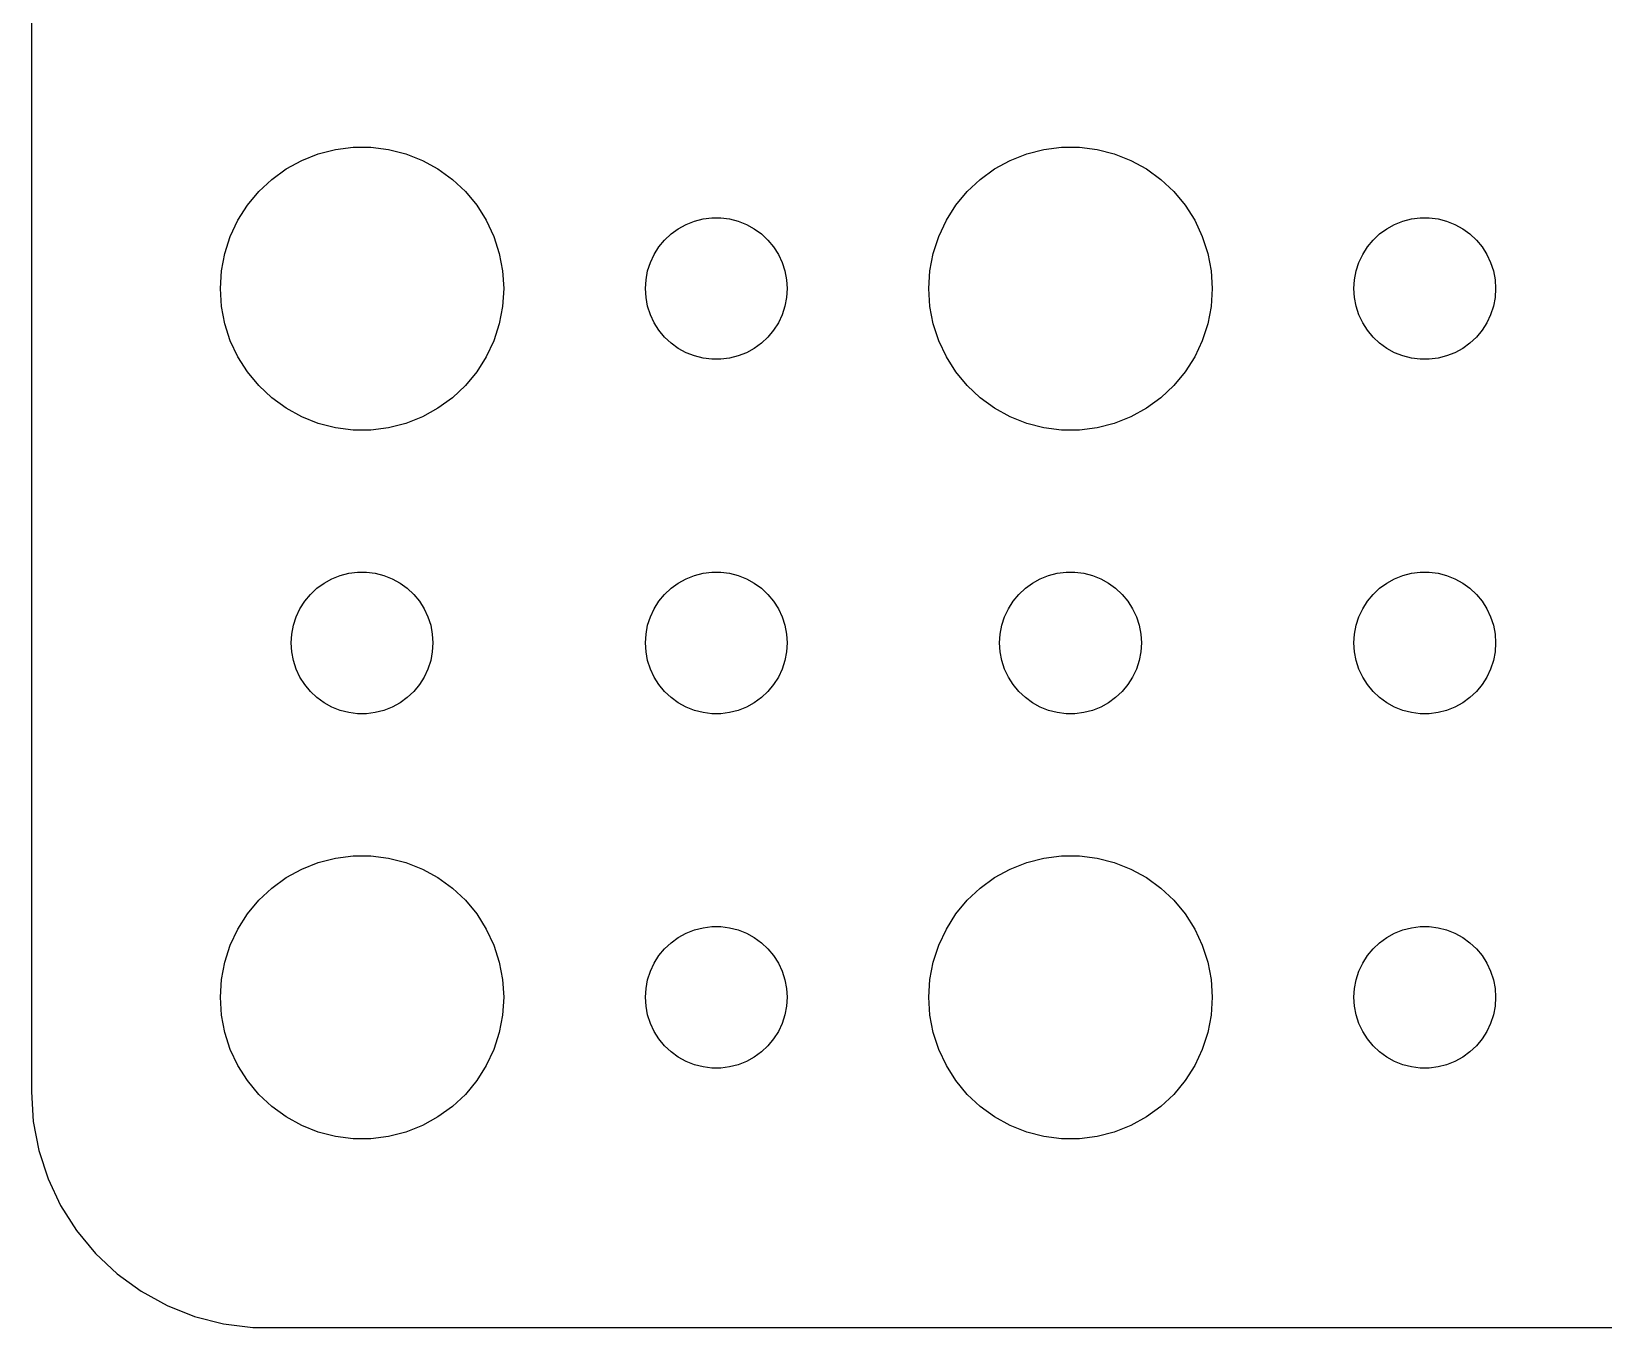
# Model space of a CAD drawing. Header units: metres. Extents: x -142 to 142, y -112 to 112.
# Drawn here: x -142 to -108.71, y -111.99 to -84.56 of the extents above; entities that cross this region are included whole.
import ezdxf

# ---------------------------------------------------------------- set-up
doc = ezdxf.new("R2010")
doc.units = ezdxf.units.M

msp = doc.modelspace()

# ---------------------------------------------------------------- linework, layer by layer
for p, q in [((-142, 107), (-142, -107)), ((-136.277, -87.2855), (-135.927, -87.1468)), ((-135.927, -87.1468), (-135.562, -87.0531)), ((-135.562, -87.0531), (-135.188, -87.0059)), ((-135.188, -87.0059), (-134.812, -87.0059)), ((-134.812, -87.0059), (-134.438, -87.0531)), ((-134.438, -87.0531), (-134.073, -87.1468)), ((-134.073, -87.1468), (-133.723, -87.2855)), ((-121.277, -87.2855), (-120.927, -87.1468)), ((-120.927, -87.1468), (-120.562, -87.0531)), ((-120.562, -87.0531), (-120.188, -87.0059)), ((-120.188, -87.0059), (-119.812, -87.0059)), ((-119.812, -87.0059), (-119.438, -87.0531)), ((-119.438, -87.0531), (-119.073, -87.1468)), ((-119.073, -87.1468), (-118.723, -87.2855)), ((-136.912, -87.6885), (-136.607, -87.467)), ((-136.607, -87.467), (-136.277, -87.2855)), ((-133.723, -87.2855), (-133.393, -87.467)), ((-133.393, -87.467), (-133.088, -87.6885)), ((-121.912, -87.6885), (-121.607, -87.467)), ((-121.607, -87.467), (-121.277, -87.2855)), ((-118.723, -87.2855), (-118.393, -87.467)), ((-118.393, -87.467), (-118.088, -87.6885)), ((-137.187, -87.9464), (-136.912, -87.6885)), ((-133.088, -87.6885), (-132.813, -87.9464)), ((-122.187, -87.9464), (-121.912, -87.6885)), ((-118.088, -87.6885), (-117.813, -87.9464)), ((-137.427, -88.2366), (-137.187, -87.9464)), ((-132.813, -87.9464), (-132.573, -88.2366)), ((-122.427, -88.2366), (-122.187, -87.9464)), ((-117.813, -87.9464), (-117.573, -88.2366)), ((-137.629, -88.5547), (-137.427, -88.2366)), ((-132.573, -88.2366), (-132.371, -88.5547)), ((-127.964, -88.5734), (-127.781, -88.5266)), ((-127.781, -88.5266), (-127.594, -88.503)), ((-127.594, -88.503), (-127.406, -88.503)), ((-127.406, -88.503), (-127.219, -88.5266)), ((-127.219, -88.5266), (-127.036, -88.5734)), ((-122.629, -88.5547), (-122.427, -88.2366)), ((-117.573, -88.2366), (-117.371, -88.5547)), ((-112.964, -88.5734), (-112.781, -88.5266)), ((-112.781, -88.5266), (-112.594, -88.503)), ((-112.594, -88.503), (-112.406, -88.503)), ((-112.406, -88.503), (-112.219, -88.5266)), ((-112.219, -88.5266), (-112.036, -88.5734)), ((-137.789, -88.8956), (-137.629, -88.5547)), ((-132.371, -88.5547), (-132.211, -88.8956)), ((-128.593, -88.9732), (-128.456, -88.8442)), ((-128.456, -88.8442), (-128.304, -88.7335)), ((-128.304, -88.7335), (-128.139, -88.6428)), ((-128.139, -88.6428), (-127.964, -88.5734)), ((-127.036, -88.5734), (-126.861, -88.6428)), ((-126.861, -88.6428), (-126.696, -88.7335)), ((-126.696, -88.7335), (-126.544, -88.8442)), ((-126.544, -88.8442), (-126.407, -88.9732)), ((-122.789, -88.8956), (-122.629, -88.5547)), ((-117.371, -88.5547), (-117.211, -88.8956)), ((-113.593, -88.9732), (-113.456, -88.8442)), ((-113.456, -88.8442), (-113.304, -88.7335)), ((-113.304, -88.7335), (-113.139, -88.6428)), ((-113.139, -88.6428), (-112.964, -88.5734)), ((-112.036, -88.5734), (-111.861, -88.6428)), ((-111.861, -88.6428), (-111.696, -88.7335)), ((-111.696, -88.7335), (-111.544, -88.8442)), ((-111.544, -88.8442), (-111.407, -88.9732)), ((-137.906, -89.2539), (-137.789, -88.8956)), ((-132.211, -88.8956), (-132.094, -89.2539)), ((-128.814, -89.2774), (-128.714, -89.1183)), ((-128.714, -89.1183), (-128.593, -88.9732)), ((-126.407, -88.9732), (-126.286, -89.1183)), ((-126.286, -89.1183), (-126.186, -89.2774)), ((-122.906, -89.2539), (-122.789, -88.8956)), ((-117.211, -88.8956), (-117.094, -89.2539)), ((-113.814, -89.2774), (-113.714, -89.1183)), ((-113.714, -89.1183), (-113.593, -88.9732)), ((-111.407, -88.9732), (-111.286, -89.1183)), ((-111.286, -89.1183), (-111.186, -89.2774)), ((-137.976, -89.624), (-137.906, -89.2539)), ((-132.094, -89.2539), (-132.024, -89.624)), ((-128.953, -89.627), (-128.895, -89.4478)), ((-128.895, -89.4478), (-128.814, -89.2774)), ((-126.186, -89.2774), (-126.105, -89.4478)), ((-126.105, -89.4478), (-126.047, -89.627)), ((-122.976, -89.624), (-122.906, -89.2539)), ((-117.094, -89.2539), (-117.024, -89.624)), ((-113.953, -89.627), (-113.895, -89.4478)), ((-113.895, -89.4478), (-113.814, -89.2774)), ((-111.186, -89.2774), (-111.105, -89.4478)), ((-111.105, -89.4478), (-111.047, -89.627)), ((-138, -90), (-137.976, -89.624)), ((-132.024, -89.624), (-132, -90)), ((-129, -90), (-128.988, -89.812)), ((-128.988, -89.812), (-128.953, -89.627)), ((-126.047, -89.627), (-126.012, -89.812)), ((-126.012, -89.812), (-126, -90)), ((-123, -90), (-122.976, -89.624)), ((-117.024, -89.624), (-117, -90)), ((-114, -90), (-113.988, -89.812)), ((-113.988, -89.812), (-113.953, -89.627)), ((-111.047, -89.627), (-111.012, -89.812)), ((-111.012, -89.812), (-111, -90)), ((-137.976, -90.376), (-138, -90)), ((-132, -90), (-132.024, -90.376)), ((-128.988, -90.188), (-129, -90)), ((-128.953, -90.373), (-128.988, -90.188)), ((-126.012, -90.188), (-126.047, -90.373)), ((-126, -90), (-126.012, -90.188)), ((-122.976, -90.376), (-123, -90)), ((-117, -90), (-117.024, -90.376)), ((-113.988, -90.188), (-114, -90)), ((-113.953, -90.373), (-113.988, -90.188)), ((-111.012, -90.188), (-111.047, -90.373)), ((-111, -90), (-111.012, -90.188)), ((-137.906, -90.7461), (-137.976, -90.376)), ((-132.024, -90.376), (-132.094, -90.7461)), ((-128.895, -90.5522), (-128.953, -90.373)), ((-126.047, -90.373), (-126.105, -90.5522)), ((-122.906, -90.7461), (-122.976, -90.376)), ((-117.024, -90.376), (-117.094, -90.7461)), ((-113.895, -90.5522), (-113.953, -90.373)), ((-111.047, -90.373), (-111.105, -90.5522)), ((-137.789, -91.1044), (-137.906, -90.7461)), ((-132.094, -90.7461), (-132.211, -91.1044)), ((-128.814, -90.7226), (-128.895, -90.5522)), ((-128.714, -90.8817), (-128.814, -90.7226)), ((-126.186, -90.7226), (-126.286, -90.8817)), ((-126.105, -90.5522), (-126.186, -90.7226)), ((-122.789, -91.1044), (-122.906, -90.7461)), ((-117.094, -90.7461), (-117.211, -91.1044)), ((-113.814, -90.7226), (-113.895, -90.5522)), ((-113.714, -90.8817), (-113.814, -90.7226)), ((-111.186, -90.7226), (-111.286, -90.8817)), ((-111.105, -90.5522), (-111.186, -90.7226)), ((-137.629, -91.4453), (-137.789, -91.1044)), ((-132.211, -91.1044), (-132.371, -91.4453)), ((-128.593, -91.0268), (-128.714, -90.8817)), ((-128.456, -91.1558), (-128.593, -91.0268)), ((-128.304, -91.2665), (-128.456, -91.1558)), ((-126.544, -91.1558), (-126.696, -91.2665)), ((-126.407, -91.0268), (-126.544, -91.1558)), ((-126.286, -90.8817), (-126.407, -91.0268)), ((-122.629, -91.4453), (-122.789, -91.1044)), ((-117.211, -91.1044), (-117.371, -91.4453)), ((-113.593, -91.0268), (-113.714, -90.8817)), ((-113.456, -91.1558), (-113.593, -91.0268)), ((-113.304, -91.2665), (-113.456, -91.1558)), ((-111.544, -91.1558), (-111.696, -91.2665)), ((-111.407, -91.0268), (-111.544, -91.1558)), ((-111.286, -90.8817), (-111.407, -91.0268)), ((-137.427, -91.7634), (-137.629, -91.4453)), ((-132.371, -91.4453), (-132.573, -91.7634)), ((-128.139, -91.3572), (-128.304, -91.2665)), ((-127.964, -91.4266), (-128.139, -91.3572)), ((-127.781, -91.4734), (-127.964, -91.4266)), ((-127.594, -91.497), (-127.781, -91.4734)), ((-127.406, -91.497), (-127.594, -91.497)), ((-127.219, -91.4734), (-127.406, -91.497)), ((-127.036, -91.4266), (-127.219, -91.4734)), ((-126.861, -91.3572), (-127.036, -91.4266)), ((-126.696, -91.2665), (-126.861, -91.3572)), ((-122.427, -91.7634), (-122.629, -91.4453)), ((-117.371, -91.4453), (-117.573, -91.7634)), ((-113.139, -91.3572), (-113.304, -91.2665)), ((-112.964, -91.4266), (-113.139, -91.3572)), ((-112.781, -91.4734), (-112.964, -91.4266)), ((-112.594, -91.497), (-112.781, -91.4734)), ((-112.406, -91.497), (-112.594, -91.497)), ((-112.219, -91.4734), (-112.406, -91.497)), ((-112.036, -91.4266), (-112.219, -91.4734)), ((-111.861, -91.3572), (-112.036, -91.4266)), ((-111.696, -91.2665), (-111.861, -91.3572)), ((-137.187, -92.0536), (-137.427, -91.7634)), ((-132.573, -91.7634), (-132.813, -92.0536)), ((-122.187, -92.0536), (-122.427, -91.7634)), ((-117.573, -91.7634), (-117.813, -92.0536)), ((-136.912, -92.3115), (-137.187, -92.0536)), ((-132.813, -92.0536), (-133.088, -92.3115)), ((-121.912, -92.3115), (-122.187, -92.0536)), ((-117.813, -92.0536), (-118.088, -92.3115)), ((-136.607, -92.533), (-136.912, -92.3115)), ((-136.277, -92.7145), (-136.607, -92.533)), ((-133.393, -92.533), (-133.723, -92.7145)), ((-133.088, -92.3115), (-133.393, -92.533)), ((-121.607, -92.533), (-121.912, -92.3115)), ((-121.277, -92.7145), (-121.607, -92.533)), ((-118.393, -92.533), (-118.723, -92.7145)), ((-118.088, -92.3115), (-118.393, -92.533)), ((-135.927, -92.8532), (-136.277, -92.7145)), ((-135.562, -92.9469), (-135.927, -92.8532)), ((-134.073, -92.8532), (-134.438, -92.9469)), ((-133.723, -92.7145), (-134.073, -92.8532)), ((-120.927, -92.8532), (-121.277, -92.7145)), ((-120.562, -92.9469), (-120.927, -92.8532)), ((-119.073, -92.8532), (-119.438, -92.9469)), ((-118.723, -92.7145), (-119.073, -92.8532)), ((-135.188, -92.9941), (-135.562, -92.9469)), ((-134.812, -92.9941), (-135.188, -92.9941)), ((-134.438, -92.9469), (-134.812, -92.9941)), ((-120.188, -92.9941), (-120.562, -92.9469)), ((-119.812, -92.9941), (-120.188, -92.9941)), ((-119.438, -92.9469), (-119.812, -92.9941)), ((-135.804, -96.2335), (-135.639, -96.1428)), ((-135.639, -96.1428), (-135.464, -96.0734)), ((-135.464, -96.0734), (-135.281, -96.0266)), ((-135.281, -96.0266), (-135.094, -96.003)), ((-135.094, -96.003), (-134.906, -96.003)), ((-134.906, -96.003), (-134.719, -96.0266)), ((-134.719, -96.0266), (-134.536, -96.0734)), ((-134.536, -96.0734), (-134.361, -96.1428)), ((-134.361, -96.1428), (-134.196, -96.2335)), ((-128.304, -96.2335), (-128.139, -96.1428)), ((-128.139, -96.1428), (-127.964, -96.0734)), ((-127.964, -96.0734), (-127.781, -96.0266)), ((-127.781, -96.0266), (-127.594, -96.003)), ((-127.594, -96.003), (-127.406, -96.003)), ((-127.406, -96.003), (-127.219, -96.0266)), ((-127.219, -96.0266), (-127.036, -96.0734)), ((-127.036, -96.0734), (-126.861, -96.1428)), ((-126.861, -96.1428), (-126.696, -96.2335)), ((-120.804, -96.2335), (-120.639, -96.1428)), ((-120.639, -96.1428), (-120.464, -96.0734)), ((-120.464, -96.0734), (-120.281, -96.0266)), ((-120.281, -96.0266), (-120.094, -96.003)), ((-120.094, -96.003), (-119.906, -96.003)), ((-119.906, -96.003), (-119.719, -96.0266)), ((-119.719, -96.0266), (-119.536, -96.0734)), ((-119.536, -96.0734), (-119.361, -96.1428)), ((-119.361, -96.1428), (-119.196, -96.2335)), ((-113.304, -96.2335), (-113.139, -96.1428)), ((-113.139, -96.1428), (-112.964, -96.0734)), ((-112.964, -96.0734), (-112.781, -96.0266)), ((-112.781, -96.0266), (-112.594, -96.003)), ((-112.594, -96.003), (-112.406, -96.003)), ((-112.406, -96.003), (-112.219, -96.0266)), ((-112.219, -96.0266), (-112.036, -96.0734)), ((-112.036, -96.0734), (-111.861, -96.1428)), ((-111.861, -96.1428), (-111.696, -96.2335)), ((-136.214, -96.6183), (-136.093, -96.4732)), ((-136.093, -96.4732), (-135.956, -96.3442)), ((-135.956, -96.3442), (-135.804, -96.2335)), ((-134.196, -96.2335), (-134.044, -96.3442)), ((-134.044, -96.3442), (-133.907, -96.4732)), ((-133.907, -96.4732), (-133.786, -96.6183)), ((-128.714, -96.6183), (-128.593, -96.4732)), ((-128.593, -96.4732), (-128.456, -96.3442)), ((-128.456, -96.3442), (-128.304, -96.2335)), ((-126.696, -96.2335), (-126.544, -96.3442)), ((-126.544, -96.3442), (-126.407, -96.4732)), ((-126.407, -96.4732), (-126.286, -96.6183)), ((-121.214, -96.6183), (-121.093, -96.4732)), ((-121.093, -96.4732), (-120.956, -96.3442)), ((-120.956, -96.3442), (-120.804, -96.2335)), ((-119.196, -96.2335), (-119.044, -96.3442)), ((-119.044, -96.3442), (-118.907, -96.4732)), ((-118.907, -96.4732), (-118.786, -96.6183)), ((-113.714, -96.6183), (-113.593, -96.4732)), ((-113.593, -96.4732), (-113.456, -96.3442)), ((-113.456, -96.3442), (-113.304, -96.2335)), ((-111.696, -96.2335), (-111.544, -96.3442)), ((-111.544, -96.3442), (-111.407, -96.4732)), ((-111.407, -96.4732), (-111.286, -96.6183)), ((-136.395, -96.9478), (-136.314, -96.7774)), ((-136.314, -96.7774), (-136.214, -96.6183)), ((-133.786, -96.6183), (-133.686, -96.7774)), ((-133.686, -96.7774), (-133.605, -96.9478)), ((-128.895, -96.9478), (-128.814, -96.7774)), ((-128.814, -96.7774), (-128.714, -96.6183)), ((-126.286, -96.6183), (-126.186, -96.7774)), ((-126.186, -96.7774), (-126.105, -96.9478)), ((-121.395, -96.9478), (-121.314, -96.7774)), ((-121.314, -96.7774), (-121.214, -96.6183)), ((-118.786, -96.6183), (-118.686, -96.7774)), ((-118.686, -96.7774), (-118.605, -96.9478)), ((-113.895, -96.9478), (-113.814, -96.7774)), ((-113.814, -96.7774), (-113.714, -96.6183)), ((-111.286, -96.6183), (-111.186, -96.7774)), ((-111.186, -96.7774), (-111.105, -96.9478)), ((-136.488, -97.312), (-136.453, -97.127)), ((-136.453, -97.127), (-136.395, -96.9478)), ((-133.605, -96.9478), (-133.547, -97.127)), ((-133.547, -97.127), (-133.512, -97.312)), ((-128.988, -97.312), (-128.953, -97.127)), ((-128.953, -97.127), (-128.895, -96.9478)), ((-126.105, -96.9478), (-126.047, -97.127)), ((-126.047, -97.127), (-126.012, -97.312)), ((-121.488, -97.312), (-121.453, -97.127)), ((-121.453, -97.127), (-121.395, -96.9478)), ((-118.605, -96.9478), (-118.547, -97.127)), ((-118.547, -97.127), (-118.512, -97.312)), ((-113.988, -97.312), (-113.953, -97.127)), ((-113.953, -97.127), (-113.895, -96.9478)), ((-111.105, -96.9478), (-111.047, -97.127)), ((-111.047, -97.127), (-111.012, -97.312)), ((-136.5, -97.5), (-136.488, -97.312)), ((-136.488, -97.688), (-136.5, -97.5)), ((-133.512, -97.312), (-133.5, -97.5)), ((-133.5, -97.5), (-133.512, -97.688)), ((-129, -97.5), (-128.988, -97.312)), ((-128.988, -97.688), (-129, -97.5)), ((-126.012, -97.312), (-126, -97.5)), ((-126, -97.5), (-126.012, -97.688)), ((-121.5, -97.5), (-121.488, -97.312)), ((-121.488, -97.688), (-121.5, -97.5)), ((-118.512, -97.312), (-118.5, -97.5)), ((-118.5, -97.5), (-118.512, -97.688)), ((-114, -97.5), (-113.988, -97.312)), ((-113.988, -97.688), (-114, -97.5)), ((-111.012, -97.312), (-111, -97.5)), ((-111, -97.5), (-111.012, -97.688)), ((-136.453, -97.873), (-136.488, -97.688)), ((-133.512, -97.688), (-133.547, -97.873)), ((-128.953, -97.873), (-128.988, -97.688)), ((-126.012, -97.688), (-126.047, -97.873)), ((-121.453, -97.873), (-121.488, -97.688)), ((-118.512, -97.688), (-118.547, -97.873)), ((-113.953, -97.873), (-113.988, -97.688)), ((-111.012, -97.688), (-111.047, -97.873)), ((-136.395, -98.0522), (-136.453, -97.873)), ((-136.314, -98.2226), (-136.395, -98.0522)), ((-133.605, -98.0522), (-133.686, -98.2226)), ((-133.547, -97.873), (-133.605, -98.0522)), ((-128.895, -98.0522), (-128.953, -97.873)), ((-128.814, -98.2226), (-128.895, -98.0522)), ((-126.105, -98.0522), (-126.186, -98.2226)), ((-126.047, -97.873), (-126.105, -98.0522)), ((-121.395, -98.0522), (-121.453, -97.873)), ((-121.314, -98.2226), (-121.395, -98.0522)), ((-118.605, -98.0522), (-118.686, -98.2226)), ((-118.547, -97.873), (-118.605, -98.0522)), ((-113.895, -98.0522), (-113.953, -97.873)), ((-113.814, -98.2226), (-113.895, -98.0522)), ((-111.105, -98.0522), (-111.186, -98.2226)), ((-111.047, -97.873), (-111.105, -98.0522)), ((-136.214, -98.3817), (-136.314, -98.2226)), ((-136.093, -98.5268), (-136.214, -98.3817)), ((-135.956, -98.6558), (-136.093, -98.5268)), ((-133.907, -98.5268), (-134.044, -98.6558)), ((-133.786, -98.3817), (-133.907, -98.5268)), ((-133.686, -98.2226), (-133.786, -98.3817)), ((-128.714, -98.3817), (-128.814, -98.2226)), ((-128.593, -98.5268), (-128.714, -98.3817)), ((-128.456, -98.6558), (-128.593, -98.5268)), ((-126.407, -98.5268), (-126.544, -98.6558)), ((-126.286, -98.3817), (-126.407, -98.5268)), ((-126.186, -98.2226), (-126.286, -98.3817)), ((-121.214, -98.3817), (-121.314, -98.2226)), ((-121.093, -98.5268), (-121.214, -98.3817)), ((-120.956, -98.6558), (-121.093, -98.5268)), ((-118.907, -98.5268), (-119.044, -98.6558)), ((-118.786, -98.3817), (-118.907, -98.5268)), ((-118.686, -98.2226), (-118.786, -98.3817)), ((-113.714, -98.3817), (-113.814, -98.2226)), ((-113.593, -98.5268), (-113.714, -98.3817)), ((-113.456, -98.6558), (-113.593, -98.5268)), ((-111.407, -98.5268), (-111.544, -98.6558)), ((-111.286, -98.3817), (-111.407, -98.5268)), ((-111.186, -98.2226), (-111.286, -98.3817)), ((-135.804, -98.7665), (-135.956, -98.6558)), ((-135.639, -98.8572), (-135.804, -98.7665)), ((-135.464, -98.9266), (-135.639, -98.8572)), ((-134.361, -98.8572), (-134.536, -98.9266)), ((-134.196, -98.7665), (-134.361, -98.8572)), ((-134.044, -98.6558), (-134.196, -98.7665)), ((-128.304, -98.7665), (-128.456, -98.6558)), ((-128.139, -98.8572), (-128.304, -98.7665)), ((-127.964, -98.9266), (-128.139, -98.8572)), ((-126.861, -98.8572), (-127.036, -98.9266)), ((-126.696, -98.7665), (-126.861, -98.8572)), ((-126.544, -98.6558), (-126.696, -98.7665)), ((-120.804, -98.7665), (-120.956, -98.6558)), ((-120.639, -98.8572), (-120.804, -98.7665)), ((-120.464, -98.9266), (-120.639, -98.8572)), ((-119.361, -98.8572), (-119.536, -98.9266)), ((-119.196, -98.7665), (-119.361, -98.8572)), ((-119.044, -98.6558), (-119.196, -98.7665)), ((-113.304, -98.7665), (-113.456, -98.6558)), ((-113.139, -98.8572), (-113.304, -98.7665)), ((-112.964, -98.9266), (-113.139, -98.8572)), ((-111.861, -98.8572), (-112.036, -98.9266)), ((-111.696, -98.7665), (-111.861, -98.8572)), ((-111.544, -98.6558), (-111.696, -98.7665)), ((-135.281, -98.9734), (-135.464, -98.9266)), ((-135.094, -98.997), (-135.281, -98.9734)), ((-134.906, -98.997), (-135.094, -98.997)), ((-134.719, -98.9734), (-134.906, -98.997)), ((-134.536, -98.9266), (-134.719, -98.9734)), ((-127.781, -98.9734), (-127.964, -98.9266)), ((-127.594, -98.997), (-127.781, -98.9734)), ((-127.406, -98.997), (-127.594, -98.997)), ((-127.219, -98.9734), (-127.406, -98.997)), ((-127.036, -98.9266), (-127.219, -98.9734)), ((-120.281, -98.9734), (-120.464, -98.9266)), ((-120.094, -98.997), (-120.281, -98.9734)), ((-119.906, -98.997), (-120.094, -98.997)), ((-119.719, -98.9734), (-119.906, -98.997)), ((-119.536, -98.9266), (-119.719, -98.9734)), ((-112.781, -98.9734), (-112.964, -98.9266)), ((-112.594, -98.997), (-112.781, -98.9734)), ((-112.406, -98.997), (-112.594, -98.997)), ((-112.219, -98.9734), (-112.406, -98.997)), ((-112.036, -98.9266), (-112.219, -98.9734)), ((-136.277, -102.286), (-135.927, -102.147)), ((-135.927, -102.147), (-135.562, -102.053)), ((-135.562, -102.053), (-135.188, -102.006)), ((-135.188, -102.006), (-134.812, -102.006)), ((-134.812, -102.006), (-134.438, -102.053)), ((-134.438, -102.053), (-134.073, -102.147)), ((-134.073, -102.147), (-133.723, -102.286)), ((-121.277, -102.286), (-120.927, -102.147)), ((-120.927, -102.147), (-120.562, -102.053)), ((-120.562, -102.053), (-120.188, -102.006)), ((-120.188, -102.006), (-119.812, -102.006)), ((-119.812, -102.006), (-119.438, -102.053)), ((-119.438, -102.053), (-119.073, -102.147)), ((-119.073, -102.147), (-118.723, -102.286)), ((-136.912, -102.688), (-136.607, -102.467)), ((-136.607, -102.467), (-136.277, -102.286)), ((-133.723, -102.286), (-133.393, -102.467)), ((-133.393, -102.467), (-133.088, -102.688)), ((-121.912, -102.688), (-121.607, -102.467)), ((-121.607, -102.467), (-121.277, -102.286)), ((-118.723, -102.286), (-118.393, -102.467)), ((-118.393, -102.467), (-118.088, -102.688)), ((-137.187, -102.946), (-136.912, -102.688)), ((-133.088, -102.688), (-132.813, -102.946)), ((-122.187, -102.946), (-121.912, -102.688)), ((-118.088, -102.688), (-117.813, -102.946)), ((-137.427, -103.237), (-137.187, -102.946)), ((-132.813, -102.946), (-132.573, -103.237)), ((-122.427, -103.237), (-122.187, -102.946)), ((-117.813, -102.946), (-117.573, -103.237)), ((-137.629, -103.555), (-137.427, -103.237)), ((-132.573, -103.237), (-132.371, -103.555)), ((-127.781, -103.527), (-127.594, -103.503)), ((-127.594, -103.503), (-127.406, -103.503)), ((-127.406, -103.503), (-127.219, -103.527)), ((-122.629, -103.555), (-122.427, -103.237)), ((-117.573, -103.237), (-117.371, -103.555)), ((-112.781, -103.527), (-112.594, -103.503)), ((-112.594, -103.503), (-112.406, -103.503)), ((-112.406, -103.503), (-112.219, -103.527)), ((-137.789, -103.896), (-137.629, -103.555)), ((-132.371, -103.555), (-132.211, -103.896)), ((-128.593, -103.973), (-128.456, -103.844)), ((-128.456, -103.844), (-128.304, -103.734)), ((-128.304, -103.734), (-128.139, -103.643)), ((-128.139, -103.643), (-127.964, -103.573)), ((-127.964, -103.573), (-127.781, -103.527)), ((-127.219, -103.527), (-127.036, -103.573)), ((-127.036, -103.573), (-126.861, -103.643)), ((-126.861, -103.643), (-126.696, -103.734)), ((-126.696, -103.734), (-126.544, -103.844)), ((-126.544, -103.844), (-126.407, -103.973)), ((-122.789, -103.896), (-122.629, -103.555)), ((-117.371, -103.555), (-117.211, -103.896)), ((-113.593, -103.973), (-113.456, -103.844)), ((-113.456, -103.844), (-113.304, -103.734)), ((-113.304, -103.734), (-113.139, -103.643)), ((-113.139, -103.643), (-112.964, -103.573)), ((-112.964, -103.573), (-112.781, -103.527)), ((-112.219, -103.527), (-112.036, -103.573)), ((-112.036, -103.573), (-111.861, -103.643)), ((-111.861, -103.643), (-111.696, -103.734)), ((-111.696, -103.734), (-111.544, -103.844)), ((-111.544, -103.844), (-111.407, -103.973)), ((-137.906, -104.254), (-137.789, -103.896)), ((-132.211, -103.896), (-132.094, -104.254)), ((-128.814, -104.277), (-128.714, -104.118)), ((-128.714, -104.118), (-128.593, -103.973)), ((-126.407, -103.973), (-126.286, -104.118)), ((-126.286, -104.118), (-126.186, -104.277)), ((-122.906, -104.254), (-122.789, -103.896)), ((-117.211, -103.896), (-117.094, -104.254)), ((-113.814, -104.277), (-113.714, -104.118)), ((-113.714, -104.118), (-113.593, -103.973)), ((-111.407, -103.973), (-111.286, -104.118)), ((-111.286, -104.118), (-111.186, -104.277)), ((-137.976, -104.624), (-137.906, -104.254)), ((-132.094, -104.254), (-132.024, -104.624)), ((-128.953, -104.627), (-128.895, -104.448)), ((-128.895, -104.448), (-128.814, -104.277)), ((-126.186, -104.277), (-126.105, -104.448)), ((-126.105, -104.448), (-126.047, -104.627)), ((-122.976, -104.624), (-122.906, -104.254)), ((-117.094, -104.254), (-117.024, -104.624)), ((-113.953, -104.627), (-113.895, -104.448)), ((-113.895, -104.448), (-113.814, -104.277)), ((-111.186, -104.277), (-111.105, -104.448)), ((-111.105, -104.448), (-111.047, -104.627)), ((-138, -105), (-137.976, -104.624)), ((-132.024, -104.624), (-132, -105)), ((-129, -105), (-128.988, -104.812)), ((-128.988, -104.812), (-128.953, -104.627)), ((-126.047, -104.627), (-126.012, -104.812)), ((-126.012, -104.812), (-126, -105)), ((-123, -105), (-122.976, -104.624)), ((-117.024, -104.624), (-117, -105)), ((-114, -105), (-113.988, -104.812)), ((-113.988, -104.812), (-113.953, -104.627)), ((-111.047, -104.627), (-111.012, -104.812)), ((-111.012, -104.812), (-111, -105)), ((-137.976, -105.376), (-138, -105)), ((-132, -105), (-132.024, -105.376)), ((-128.988, -105.188), (-129, -105)), ((-126, -105), (-126.012, -105.188)), ((-122.976, -105.376), (-123, -105)), ((-117, -105), (-117.024, -105.376)), ((-113.988, -105.188), (-114, -105)), ((-111, -105), (-111.012, -105.188)), ((-137.906, -105.746), (-137.976, -105.376)), ((-132.024, -105.376), (-132.094, -105.746)), ((-128.953, -105.373), (-128.988, -105.188)), ((-128.895, -105.552), (-128.953, -105.373)), ((-126.047, -105.373), (-126.105, -105.552)), ((-126.012, -105.188), (-126.047, -105.373)), ((-122.906, -105.746), (-122.976, -105.376)), ((-117.024, -105.376), (-117.094, -105.746)), ((-113.953, -105.373), (-113.988, -105.188)), ((-113.895, -105.552), (-113.953, -105.373)), ((-111.047, -105.373), (-111.105, -105.552)), ((-111.012, -105.188), (-111.047, -105.373)), ((-137.789, -106.104), (-137.906, -105.746)), ((-132.094, -105.746), (-132.211, -106.104)), ((-128.814, -105.723), (-128.895, -105.552)), ((-128.714, -105.882), (-128.814, -105.723)), ((-126.186, -105.723), (-126.286, -105.882)), ((-126.105, -105.552), (-126.186, -105.723)), ((-122.789, -106.104), (-122.906, -105.746)), ((-117.094, -105.746), (-117.211, -106.104)), ((-113.814, -105.723), (-113.895, -105.552)), ((-113.714, -105.882), (-113.814, -105.723)), ((-111.186, -105.723), (-111.286, -105.882)), ((-111.105, -105.552), (-111.186, -105.723)), ((-137.629, -106.445), (-137.789, -106.104)), ((-132.211, -106.104), (-132.371, -106.445)), ((-128.593, -106.027), (-128.714, -105.882)), ((-128.456, -106.156), (-128.593, -106.027)), ((-128.304, -106.266), (-128.456, -106.156)), ((-126.544, -106.156), (-126.696, -106.266)), ((-126.407, -106.027), (-126.544, -106.156)), ((-126.286, -105.882), (-126.407, -106.027)), ((-122.629, -106.445), (-122.789, -106.104)), ((-117.211, -106.104), (-117.371, -106.445)), ((-113.593, -106.027), (-113.714, -105.882)), ((-113.456, -106.156), (-113.593, -106.027)), ((-113.304, -106.266), (-113.456, -106.156)), ((-111.544, -106.156), (-111.696, -106.266)), ((-111.407, -106.027), (-111.544, -106.156)), ((-111.286, -105.882), (-111.407, -106.027)), ((-137.427, -106.763), (-137.629, -106.445)), ((-132.371, -106.445), (-132.573, -106.763)), ((-128.139, -106.357), (-128.304, -106.266)), ((-127.964, -106.427), (-128.139, -106.357)), ((-127.781, -106.473), (-127.964, -106.427)), ((-127.594, -106.497), (-127.781, -106.473)), ((-127.406, -106.497), (-127.594, -106.497)), ((-127.219, -106.473), (-127.406, -106.497)), ((-127.036, -106.427), (-127.219, -106.473)), ((-126.861, -106.357), (-127.036, -106.427)), ((-126.696, -106.266), (-126.861, -106.357)), ((-122.427, -106.763), (-122.629, -106.445)), ((-117.371, -106.445), (-117.573, -106.763)), ((-113.139, -106.357), (-113.304, -106.266)), ((-112.964, -106.427), (-113.139, -106.357)), ((-112.781, -106.473), (-112.964, -106.427)), ((-112.594, -106.497), (-112.781, -106.473)), ((-112.406, -106.497), (-112.594, -106.497)), ((-112.219, -106.473), (-112.406, -106.497)), ((-112.036, -106.427), (-112.219, -106.473)), ((-111.861, -106.357), (-112.036, -106.427)), ((-111.696, -106.266), (-111.861, -106.357)), ((-137.187, -107.054), (-137.427, -106.763)), ((-132.573, -106.763), (-132.813, -107.054)), ((-122.187, -107.054), (-122.427, -106.763)), ((-117.573, -106.763), (-117.813, -107.054)), ((-142, -107), (-141.961, -107.627)), ((-136.912, -107.312), (-137.187, -107.054)), ((-132.813, -107.054), (-133.088, -107.312)), ((-121.912, -107.312), (-122.187, -107.054)), ((-117.813, -107.054), (-118.088, -107.312)), ((-136.607, -107.533), (-136.912, -107.312)), ((-133.088, -107.312), (-133.393, -107.533)), ((-121.607, -107.533), (-121.912, -107.312)), ((-118.088, -107.312), (-118.393, -107.533)), ((-141.961, -107.627), (-141.843, -108.243)), ((-136.277, -107.714), (-136.607, -107.533)), ((-135.927, -107.853), (-136.277, -107.714)), ((-133.723, -107.714), (-134.073, -107.853)), ((-133.393, -107.533), (-133.723, -107.714)), ((-121.277, -107.714), (-121.607, -107.533)), ((-120.927, -107.853), (-121.277, -107.714)), ((-118.723, -107.714), (-119.073, -107.853)), ((-118.393, -107.533), (-118.723, -107.714)), ((-135.562, -107.947), (-135.927, -107.853)), ((-135.188, -107.994), (-135.562, -107.947)), ((-134.812, -107.994), (-135.188, -107.994)), ((-134.438, -107.947), (-134.812, -107.994)), ((-134.073, -107.853), (-134.438, -107.947)), ((-120.562, -107.947), (-120.927, -107.853)), ((-120.188, -107.994), (-120.562, -107.947)), ((-119.812, -107.994), (-120.188, -107.994)), ((-119.438, -107.947), (-119.812, -107.994)), ((-119.073, -107.853), (-119.438, -107.947)), ((-141.843, -108.243), (-141.649, -108.841)), ((-141.649, -108.841), (-141.382, -109.409)), ((-141.382, -109.409), (-141.045, -109.939)), ((-141.045, -109.939), (-140.645, -110.423)), ((-140.645, -110.423), (-140.187, -110.853)), ((-140.187, -110.853), (-139.679, -111.222)), ((-139.679, -111.222), (-139.129, -111.524)), ((-139.129, -111.524), (-138.545, -111.755)), ((-138.545, -111.755), (-137.937, -111.911)), ((-137.937, -111.911), (-137.314, -111.99)), ((-137.314, -111.99), (137.314, -111.99))]:
    msp.add_line(p, q)

doc.saveas('drawing.dxf')
